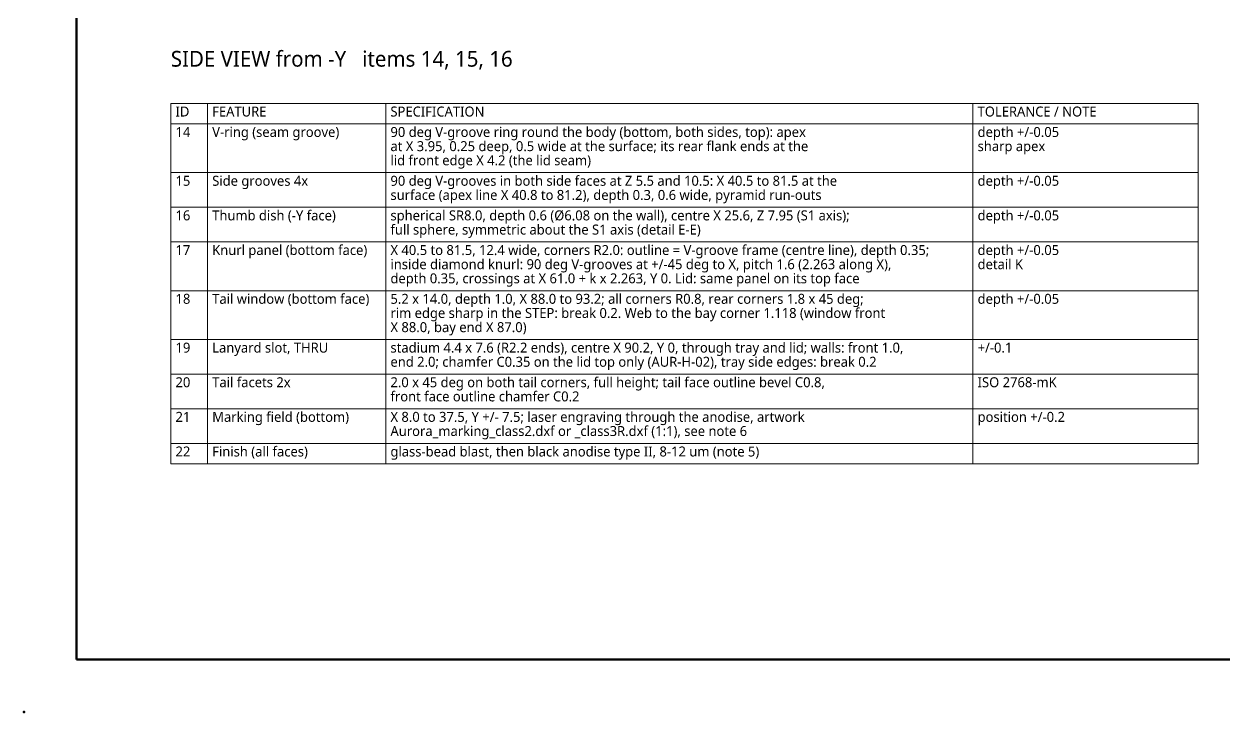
# Model space of a CAD drawing. Header units: millimetres. Extents: x 0 to 420, y 0 to 297.
# Drawn here: x 0 to 228.9, y 0 to 131.1 of the extents above; entities that cross this region are included whole.
import ezdxf

# ---------------------------------------------------------------- set-up
doc = ezdxf.new("R2010")
doc.units = ezdxf.units.MM
for name, color, linetype, lineweight in [('BORDER', 7, 'Continuous', 50), ('TABLE', 7, 'Continuous', 18), ('TEXT', 7, 'Continuous', 18)]:
    doc.layers.add(name, color=color, linetype=linetype, lineweight=lineweight)
doc.styles.add('OpenSans', font='OpenSans-Regular.ttf')

msp = doc.modelspace()

# ---------------------------------------------------------------- linework, layer by layer
at = {"layer": 'BORDER'}
msp.add_lwpolyline([(10, 10), (410, 10), (410, 287), (10, 287)], close=True, dxfattribs=at)
msp.add_point((0, 0), dxfattribs=at)
at = {"layer": 'TABLE'}
for p, q in [((28, 116), (224, 116)), ((28, 116), (28, 47.3)), ((35, 116), (35, 47.3)), ((69, 116), (69, 47.3)), ((181, 116), (181, 47.3)), ((224, 116), (224, 47.3)), ((28, 112.1), (224, 112.1)), ((28, 102.8), (224, 102.8)), ((28, 96.2), (224, 96.2)), ((28, 89.6), (224, 89.6)), ((28, 80.3), (224, 80.3)), ((28, 71), (224, 71)), ((28, 64.4), (224, 64.4)), ((28, 57.8), (224, 57.8)), ((28, 51.2), (224, 51.2)), ((28, 47.3), (224, 47.3))]:
    msp.add_line(p, q, dxfattribs=at)

# ---------------------------------------------------------------- texts
at = {"layer": 'TEXT', "style": 'OpenSans'}
for s, height, p in [('SIDE VIEW from -Y   items 14, 15, 16', 3, (28, 123)), ('ID', 1.9, (28.9, 113.5)), ('FEATURE', 1.9, (35.9, 113.5)), ('SPECIFICATION', 1.9, (69.9, 113.5)), ('TOLERANCE / NOTE', 1.9, (181.9, 113.5)), ('14', 1.9, (28.9, 109.6)), ('V-ring (seam groove)', 1.9, (35.9, 109.6)), ('90 deg V-groove ring round the body (bottom, both sides, top): apex', 1.9, (69.9, 109.6)), ('depth +/-0.05', 1.9, (181.9, 109.6)), ('at X 3.95, 0.25 deep, 0.5 wide at the surface; its rear flank ends at the', 1.9, (69.9, 106.9)), ('sharp apex', 1.9, (181.9, 106.9)), ('lid front edge X 4.2 (the lid seam)', 1.9, (69.9, 104.2)), ('15', 1.9, (28.9, 100.3)), ('Side grooves 4x', 1.9, (35.9, 100.3)), ('90 deg V-grooves in both side faces at Z 5.5 and 10.5: X 40.5 to 81.5 at the', 1.9, (69.9, 100.3)), ('depth +/-0.05', 1.9, (181.9, 100.3)), ('surface (apex line X 40.8 to 81.2), depth 0.3, 0.6 wide, pyramid run-outs', 1.9, (69.9, 97.6)), ('16', 1.9, (28.9, 93.7)), ('Thumb dish (-Y face)', 1.9, (35.9, 93.7)), ('spherical SR8.0, depth 0.6 (Ø6.08 on the wall), centre X 25.6, Z 7.95 (S1 axis);', 1.9, (69.9, 93.7)), ('depth +/-0.05', 1.9, (181.9, 93.7)), ('full sphere, symmetric about the S1 axis (detail E-E)', 1.9, (69.9, 91)), ('17', 1.9, (28.9, 87.1)), ('Knurl panel (bottom face)', 1.9, (35.9, 87.1)), ('X 40.5 to 81.5, 12.4 wide, corners R2.0: outline = V-groove frame (centre line), depth 0.35;', 1.9, (69.9, 87.1)), ('depth +/-0.05', 1.9, (181.9, 87.1)), ('inside diamond knurl: 90 deg V-grooves at +/-45 deg to X, pitch 1.6 (2.263 along X),', 1.9, (69.9, 84.4)), ('detail K', 1.9, (181.9, 84.4)), ('depth 0.35, crossings at X 61.0 + k x 2.263, Y 0. Lid: same panel on its top face', 1.9, (69.9, 81.7)), ('18', 1.9, (28.9, 77.8)), ('Tail window (bottom face)', 1.9, (35.9, 77.8)), ('5.2 x 14.0, depth 1.0, X 88.0 to 93.2; all corners R0.8, rear corners 1.8 x 45 deg;', 1.9, (69.9, 77.8)), ('depth +/-0.05', 1.9, (181.9, 77.8)), ('rim edge sharp in the STEP: break 0.2. Web to the bay corner 1.118 (window front', 1.9, (69.9, 75.1)), ('X 88.0, bay end X 87.0)', 1.9, (69.9, 72.4)), ('19', 1.9, (28.9, 68.5)), ('Lanyard slot, THRU', 1.9, (35.9, 68.5)), ('stadium 4.4 x 7.6 (R2.2 ends), centre X 90.2, Y 0, through tray and lid; walls: front 1.0,', 1.9, (69.9, 68.5)), ('+/-0.1', 1.9, (181.9, 68.5)), ('end 2.0; chamfer C0.35 on the lid top only (AUR-H-02), tray side edges: break 0.2', 1.9, (69.9, 65.8)), ('20', 1.9, (28.9, 61.9)), ('Tail facets 2x', 1.9, (35.9, 61.9)), ('2.0 x 45 deg on both tail corners, full height; tail face outline bevel C0.8,', 1.9, (69.9, 61.9)), ('ISO 2768-mK', 1.9, (181.9, 61.9)), ('front face outline chamfer C0.2', 1.9, (69.9, 59.2)), ('21', 1.9, (28.9, 55.3)), ('Marking field (bottom)', 1.9, (35.9, 55.3)), ('X 8.0 to 37.5, Y +/- 7.5; laser engraving through the anodise, artwork', 1.9, (69.9, 55.3)), ('position +/-0.2', 1.9, (181.9, 55.3)), ('Aurora_marking_class2.dxf or _class3R.dxf (1:1), see note 6', 1.9, (69.9, 52.6)), ('22', 1.9, (28.9, 48.7)), ('Finish (all faces)', 1.9, (35.9, 48.7)), ('glass-bead blast, then black anodise type II, 8-12 um (note 5)', 1.9, (69.9, 48.7))]:
    msp.add_text(s, height=height, dxfattribs=at).set_placement(p)

doc.saveas('drawing.dxf')
